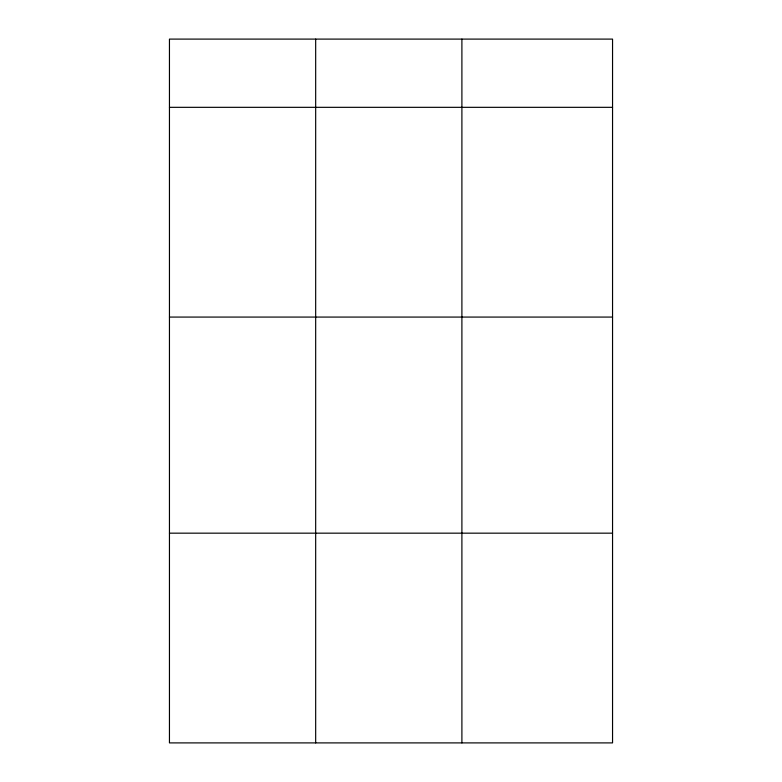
<?xml version="1.0" encoding="UTF-8"?>
<svg xmlns="http://www.w3.org/2000/svg" width="782" height="782" viewBox="0 0 782 782"><rect width="100%" height="100%" fill="white"/><g stroke="black" fill="none" stroke-linecap="round" stroke-linejoin="round"><path stroke-width="1.17" d="M612.55 317.072L612.55 39.1L169.45 39.1L169.45 742.9L612.55 742.9L612.55 317.072L169.45 317.072M169.45 107.329L612.55 107.329M169.45 533.168L612.55 533.168M461.898 39.1L461.898 742.9M315.674 39.1L315.674 742.9"/></g></svg>
